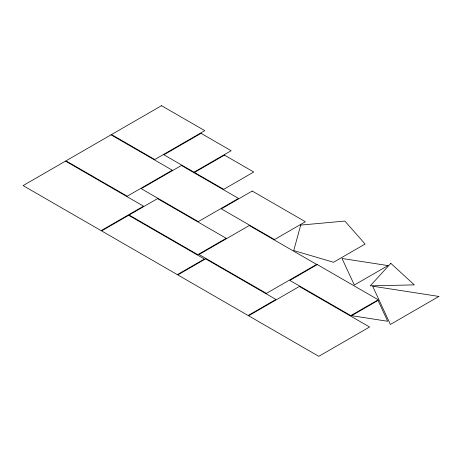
<?xml version="1.0" encoding="UTF-8"?>
<svg xmlns="http://www.w3.org/2000/svg" width="462" height="462" viewBox="0 0 462 462"><rect width="100%" height="100%" fill="white"/><g stroke="black" fill="none" stroke-linecap="round" stroke-linejoin="round"><path stroke-width="0.69" d="M300.722 225.092L293.74 250.56L333.529 262.266L365.113 244.034L344.837 221.061L300.722 225.092M390.817 263.328L370.241 285.851L414.31 284.881L390.817 263.328M65.494 161.123L23.1 185.597L101.12 230.642L143.515 206.168L65.494 161.123M111.03 134.835L65.968 160.845L127.223 196.211L172.286 170.195L111.03 134.835M161.521 105.683L111.504 134.558L154.753 159.529L204.77 130.654L161.521 105.683M201.051 133.345L163.9 154.799L194.005 172.176L231.156 150.727L201.051 133.345M181.427 165.465L141.228 188.675L198.29 221.621L238.49 198.412L181.427 165.465M224.486 155.128L194.479 172.453L223.724 189.339L253.736 172.014L224.486 155.128M128.655 215.298L101.6 230.919L177.333 274.642L204.389 259.02L128.655 215.298M157.519 198.631L129.129 215.021L197.817 254.678L226.201 238.288L157.519 198.631M252.212 191.043L221.344 208.864L274.503 239.553L305.37 221.731L252.212 191.043M249.255 225.525L199.053 254.51L266.407 293.399L316.609 264.414L249.255 225.525M205.625 258.859L177.806 274.919L248.111 315.506L275.93 299.445L205.625 258.859M317.279 264.576L289.841 280.417L350.808 315.615L378.245 299.78L317.279 264.576M299.364 286.469L248.591 315.783L318.797 356.317L369.577 327.004L299.364 286.469M387.993 265.586L354.331 285.019L342.013 258.472L387.993 265.586M378.031 300.45L351.634 315.69L387.699 321.269L378.031 300.45M438.9 296.437L390.39 324.445L372.632 286.186L438.9 296.437"/></g></svg>
